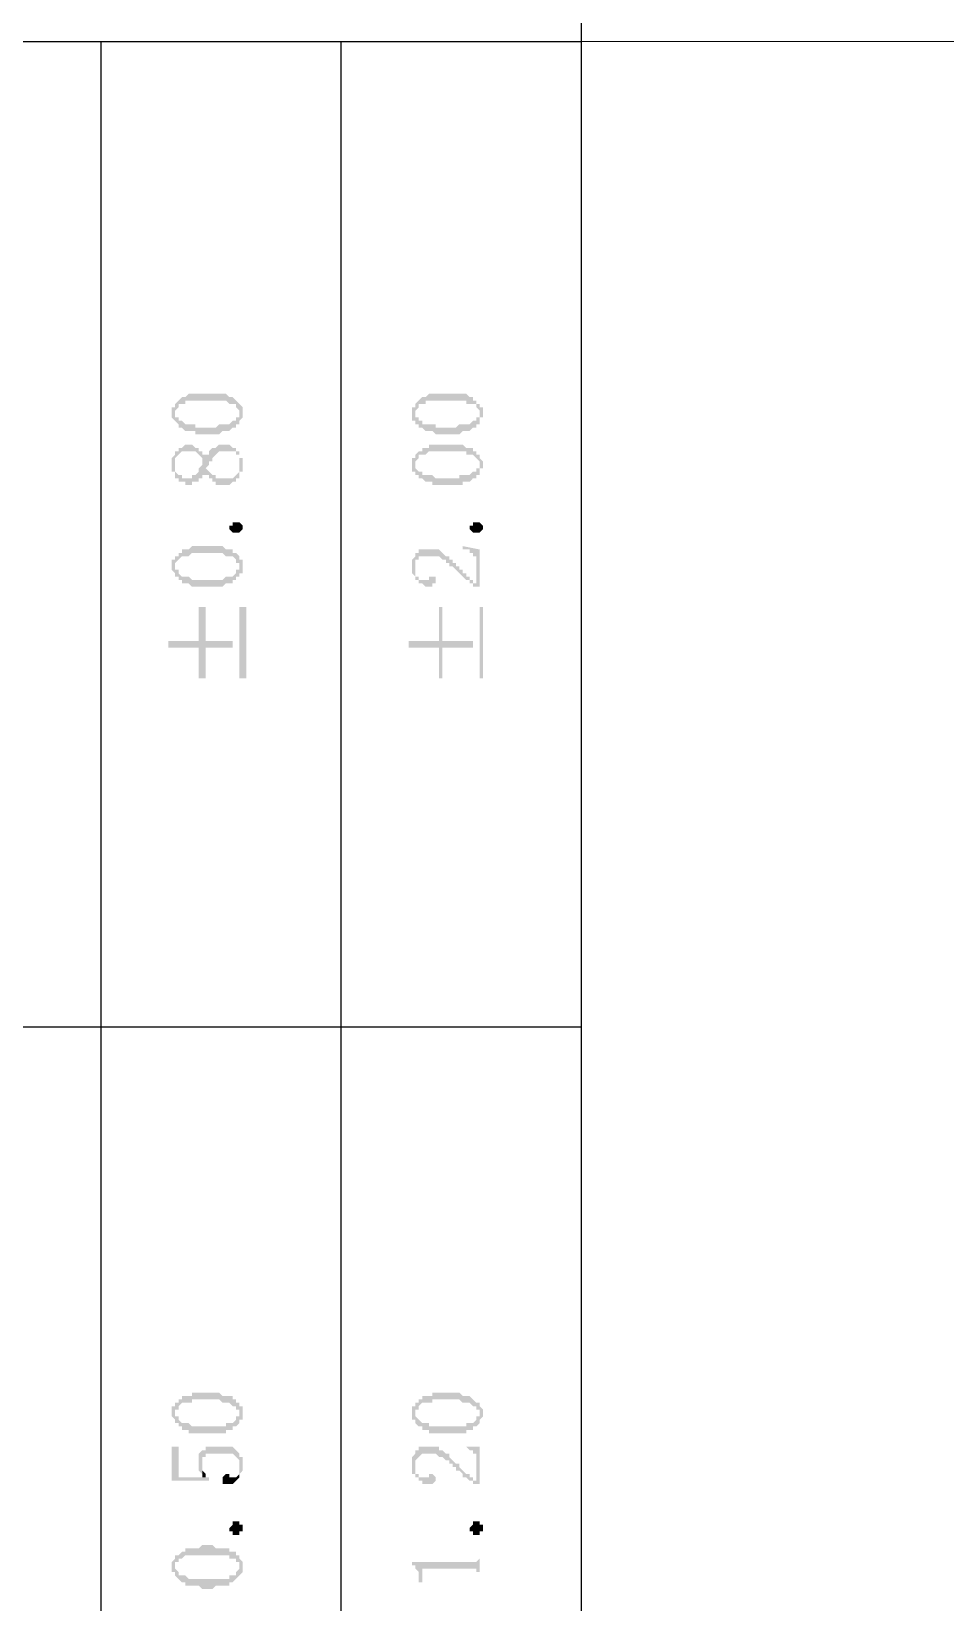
# Model space of a CAD drawing. Header units: millimetres. Extents: x 1399 to 2555, y 1196 to 1555.
# Drawn here: x 2146.99 to 2159.18, y 1355.35 to 1376.3 of the extents above; entities that cross this region are included whole.
import ezdxf

# ---------------------------------------------------------------- set-up
doc = ezdxf.new("R2010")
doc.units = ezdxf.units.MM
doc.linetypes.add('HIDDEN', pattern=[9.525, 6.35, -3.175])

msp = doc.modelspace()

# ---------------------------------------------------------------- hatches: boundary and pattern name
at = {"transparency": 33554559}
for points in [[(2148.86312, 1371.19591), (2148.86312, 1371.15077), (2148.90825, 1371.10564), (2148.90825, 1371.19591), (2148.90825, 1371.24104), (2148.90825, 1371.24104), (2148.95338, 1371.28617), (2148.95338, 1371.3313), (2149.04365, 1371.3313), (2149.04365, 1371.37644), (2149.58523, 1371.37644), (2149.63036, 1371.3313), (2149.72063, 1371.3313), (2149.72063, 1371.28617), (2149.72063, 1371.28617), (2149.76576, 1371.24104), (2149.76576, 1371.19591), (2149.76576, 1371.3313), (2149.76576, 1371.3313), (2149.72063, 1371.37644), (2149.72063, 1371.37644), (2149.6755, 1371.42157), (2149.63036, 1371.42157), (2149.58523, 1371.4667), (2149.08878, 1371.4667), (2149.04365, 1371.42157), (2148.99851, 1371.42157), (2148.95338, 1371.37644), (2148.95338, 1371.37644), (2148.90825, 1371.3313), (2148.90825, 1371.28617), (2148.86312, 1371.28617), (2148.86312, 1371.24104), (2148.86312, 1371.24104)], [(2152.0675, 1371.19591), (2152.0675, 1371.10564), (2152.11263, 1371.10564), (2152.11263, 1371.19591), (2152.11263, 1371.24104), (2152.11263, 1371.24104), (2152.15777, 1371.28617), (2152.15777, 1371.3313), (2152.24803, 1371.3313), (2152.24803, 1371.37644), (2152.78962, 1371.37644), (2152.78962, 1371.3313), (2152.92501, 1371.3313), (2152.92501, 1371.28617), (2152.92501, 1371.28617), (2152.97015, 1371.24104), (2152.97015, 1371.19591), (2152.97015, 1371.3313), (2152.92501, 1371.3313), (2152.92501, 1371.37644), (2152.87988, 1371.37644), (2152.87988, 1371.42157), (2152.83475, 1371.42157), (2152.78962, 1371.4667), (2152.29316, 1371.4667), (2152.24803, 1371.42157), (2152.2029, 1371.42157), (2152.15777, 1371.37644), (2152.15777, 1371.37644), (2152.11263, 1371.3313), (2152.11263, 1371.28617), (2152.0675, 1371.28617), (2152.0675, 1371.24104), (2152.0675, 1371.24104)], [(2148.90825, 1371.10564), (2148.95338, 1371.06051), (2148.95338, 1371.01538), (2148.99851, 1371.01538), (2149.04365, 1370.97025), (2149.17904, 1370.97025), (2149.17904, 1370.92511), (2149.49497, 1370.92511), (2149.5401, 1370.97025), (2149.63036, 1370.97025), (2149.6755, 1371.01538), (2149.72063, 1371.01538), (2149.72063, 1371.06051), (2149.76576, 1371.06051), (2149.76576, 1371.10564), (2149.76576, 1371.10564), (2149.81089, 1371.15077), (2149.81089, 1371.19591), (2149.81089, 1371.24104), (2149.81089, 1371.28617), (2149.81089, 1371.28617), (2149.76576, 1371.3313), (2149.76576, 1371.19591), (2149.76576, 1371.15077), (2149.72063, 1371.15077), (2149.72063, 1371.10564), (2149.6755, 1371.10564), (2149.63036, 1371.06051), (2149.49497, 1371.06051), (2149.44984, 1371.01538), (2149.17904, 1371.01538), (2149.17904, 1371.06051), (2149.04365, 1371.06051), (2148.99851, 1371.10564), (2148.95338, 1371.10564), (2148.95338, 1371.15077), (2148.90825, 1371.15077), (2148.90825, 1371.19591), (2148.90825, 1371.19591)], [(2152.11263, 1371.10564), (2152.11263, 1371.06051), (2152.15777, 1371.06051), (2152.15777, 1371.01538), (2152.2029, 1371.01538), (2152.24803, 1370.97025), (2152.3383, 1370.97025), (2152.38343, 1370.92511), (2152.69935, 1370.92511), (2152.74448, 1370.97025), (2152.83475, 1370.97025), (2152.87988, 1371.01538), (2152.92501, 1371.01538), (2152.92501, 1371.06051), (2152.97015, 1371.06051), (2152.97015, 1371.10564), (2152.97015, 1371.15077), (2153.01528, 1371.15077), (2153.01528, 1371.19591), (2153.01528, 1371.24104), (2153.01528, 1371.28617), (2152.97015, 1371.28617), (2152.97015, 1371.3313), (2152.97015, 1371.19591), (2152.97015, 1371.15077), (2152.92501, 1371.15077), (2152.92501, 1371.10564), (2152.87988, 1371.10564), (2152.83475, 1371.06051), (2152.69935, 1371.06051), (2152.65422, 1371.01538), (2152.38343, 1371.01538), (2152.38343, 1371.06051), (2152.2029, 1371.06051), (2152.2029, 1371.10564), (2152.15777, 1371.10564), (2152.15777, 1371.15077), (2152.11263, 1371.15077), (2152.11263, 1371.19591), (2152.11263, 1371.19591)], [(2148.86312, 1370.51892), (2148.86312, 1370.42866), (2148.90825, 1370.42866), (2148.90825, 1370.38353), (2148.90825, 1370.3384), (2148.95338, 1370.3384), (2148.95338, 1370.29326), (2149.04365, 1370.29326), (2149.04365, 1370.24813), (2149.13391, 1370.24813), (2149.13391, 1370.29326), (2149.22418, 1370.29326), (2149.22418, 1370.3384), (2149.26931, 1370.3384), (2149.26931, 1370.38353), (2149.31444, 1370.38353), (2149.31444, 1370.42866), (2149.31444, 1370.38353), (2149.31444, 1370.47379), (2149.31444, 1370.47379), (2149.35957, 1370.51892), (2149.35957, 1370.56406), (2149.4047, 1370.56406), (2149.4047, 1370.60919), (2149.4047, 1370.60919), (2149.44984, 1370.65432), (2149.44984, 1370.65432), (2149.49497, 1370.69945), (2149.72063, 1370.69945), (2149.72063, 1370.65432), (2149.76576, 1370.65432), (2149.76576, 1370.56406), (2149.76576, 1370.38353), (2149.76576, 1370.42866), (2149.81089, 1370.42866), (2149.81089, 1370.47379), (2149.81089, 1370.56406), (2149.81089, 1370.60919), (2149.76576, 1370.60919), (2149.76576, 1370.65432), (2149.76576, 1370.69945), (2149.72063, 1370.69945), (2149.72063, 1370.74458), (2149.6755, 1370.74458), (2149.63036, 1370.78972), (2149.49497, 1370.78972), (2149.44984, 1370.74458), (2149.4047, 1370.74458), (2149.35957, 1370.69945), (2149.35957, 1370.65432), (2149.31444, 1370.65432), (2149.31444, 1370.60919), (2149.31444, 1370.65432), (2149.26931, 1370.56406), (2149.26931, 1370.51892), (2149.26931, 1370.51892), (2149.22418, 1370.47379), (2149.22418, 1370.42866), (2149.22418, 1370.42866), (2149.17904, 1370.38353), (2149.13391, 1370.38353), (2149.13391, 1370.3384), (2148.99851, 1370.3384), (2148.99851, 1370.38353), (2148.95338, 1370.38353), (2148.90825, 1370.42866), (2148.90825, 1370.47379), (2148.90825, 1370.65432), (2148.90825, 1370.65432), (2148.86312, 1370.60919), (2148.86312, 1370.56406), (2148.86312, 1370.56406)], [(2148.90825, 1370.65432), (2148.90825, 1370.51892), (2148.90825, 1370.56406), (2148.90825, 1370.60919), (2148.90825, 1370.60919), (2148.95338, 1370.65432), (2148.95338, 1370.65432), (2148.99851, 1370.69945), (2149.17904, 1370.69945), (2149.22418, 1370.65432), (2149.22418, 1370.65432), (2149.26931, 1370.60919), (2149.26931, 1370.56406), (2149.31444, 1370.65432), (2149.26931, 1370.65432), (2149.26931, 1370.69945), (2149.22418, 1370.69945), (2149.22418, 1370.74458), (2149.17904, 1370.74458), (2149.13391, 1370.78972), (2149.04365, 1370.78972), (2148.99851, 1370.74458), (2148.95338, 1370.74458), (2148.95338, 1370.69945), (2148.90825, 1370.69945)], [(2152.0675, 1370.51892), (2152.0675, 1370.47379), (2152.0675, 1370.42866), (2152.11263, 1370.42866), (2152.11263, 1370.38353), (2152.11263, 1370.51892), (2152.11263, 1370.56406), (2152.11263, 1370.56406), (2152.15777, 1370.60919), (2152.15777, 1370.65432), (2152.24803, 1370.65432), (2152.29316, 1370.69945), (2152.78962, 1370.69945), (2152.78962, 1370.65432), (2152.87988, 1370.65432), (2152.92501, 1370.60919), (2152.92501, 1370.60919), (2152.97015, 1370.56406), (2152.97015, 1370.51892), (2152.97015, 1370.65432), (2152.92501, 1370.65432), (2152.92501, 1370.69945), (2152.87988, 1370.69945), (2152.87988, 1370.74458), (2152.78962, 1370.74458), (2152.74448, 1370.78972), (2152.29316, 1370.78972), (2152.29316, 1370.74458), (2152.2029, 1370.74458), (2152.2029, 1370.69945), (2152.15777, 1370.69945), (2152.11263, 1370.65432), (2152.11263, 1370.60919), (2152.0675, 1370.60919), (2152.0675, 1370.56406), (2152.0675, 1370.56406)], [(2152.11263, 1370.38353), (2152.15777, 1370.38353), (2152.15777, 1370.3384), (2152.2029, 1370.3384), (2152.24803, 1370.29326), (2152.3383, 1370.29326), (2152.3383, 1370.24813), (2152.74448, 1370.24813), (2152.74448, 1370.29326), (2152.83475, 1370.29326), (2152.87988, 1370.3384), (2152.92501, 1370.3384), (2152.92501, 1370.38353), (2152.97015, 1370.38353), (2152.97015, 1370.42866), (2152.97015, 1370.47379), (2153.01528, 1370.47379), (2153.01528, 1370.51892), (2153.01528, 1370.56406), (2153.01528, 1370.56406), (2152.97015, 1370.60919), (2152.97015, 1370.65432), (2152.97015, 1370.51892), (2152.97015, 1370.47379), (2152.92501, 1370.47379), (2152.92501, 1370.42866), (2152.87988, 1370.42866), (2152.83475, 1370.38353), (2152.69935, 1370.38353), (2152.69935, 1370.3384), (2152.38343, 1370.3384), (2152.3383, 1370.38353), (2152.2029, 1370.38353), (2152.2029, 1370.42866), (2152.15777, 1370.42866), (2152.11263, 1370.47379), (2152.11263, 1370.51892), (2152.11263, 1370.51892)], [(2149.31444, 1370.38353), (2149.35957, 1370.38353), (2149.35957, 1370.3384), (2149.4047, 1370.3384), (2149.4047, 1370.29326), (2149.44984, 1370.29326), (2149.44984, 1370.24813), (2149.63036, 1370.24813), (2149.6755, 1370.29326), (2149.72063, 1370.29326), (2149.72063, 1370.3384), (2149.76576, 1370.3384), (2149.76576, 1370.38353), (2149.76576, 1370.51892), (2149.76576, 1370.42866), (2149.76576, 1370.42866), (2149.72063, 1370.38353), (2149.72063, 1370.38353), (2149.6755, 1370.3384), (2149.44984, 1370.3384), (2149.44984, 1370.38353), (2149.4047, 1370.38353), (2149.35957, 1370.42866), (2149.35957, 1370.42866), (2149.31444, 1370.47379)], [(2149.81089, 1369.66141), (2149.81089, 1369.66141), (2149.76576, 1369.61628), (2149.6755, 1369.61628), (2149.63036, 1369.66141), (2149.63036, 1369.70655), (2149.6755, 1369.70655), (2149.6755, 1369.75168), (2149.76576, 1369.75168), (2149.81089, 1369.70655), (2149.81089, 1369.66141)], [(2153.01528, 1369.66141), (2153.01528, 1369.66141), (2152.97015, 1369.61628), (2152.87988, 1369.61628), (2152.83475, 1369.66141), (2152.83475, 1369.70655), (2152.87988, 1369.70655), (2152.87988, 1369.75168), (2152.97015, 1369.75168), (2153.01528, 1369.70655), (2153.01528, 1369.66141)], [(2148.86312, 1369.16496), (2148.86312, 1369.11983), (2148.86312, 1369.11983), (2148.90825, 1369.07469), (2148.90825, 1369.02956), (2148.90825, 1369.16496), (2148.90825, 1369.21009), (2148.90825, 1369.21009), (2148.95338, 1369.25522), (2148.95338, 1369.25522), (2148.99851, 1369.30036), (2149.08878, 1369.30036), (2149.13391, 1369.34549), (2149.5401, 1369.34549), (2149.58523, 1369.30036), (2149.6755, 1369.30036), (2149.72063, 1369.25522), (2149.72063, 1369.21009), (2149.76576, 1369.21009), (2149.76576, 1369.16496), (2149.76576, 1369.30036), (2149.76576, 1369.30036), (2149.72063, 1369.34549), (2149.6755, 1369.34549), (2149.6755, 1369.39062), (2149.58523, 1369.39062), (2149.5401, 1369.43575), (2149.13391, 1369.43575), (2149.08878, 1369.39062), (2148.99851, 1369.39062), (2148.99851, 1369.34549), (2148.95338, 1369.34549), (2148.95338, 1369.30036), (2148.90825, 1369.30036), (2148.90825, 1369.25522), (2148.86312, 1369.25522), (2148.86312, 1369.21009), (2148.86312, 1369.21009)], [(2152.0675, 1369.16496), (2152.0675, 1369.11983), (2152.0675, 1369.07469), (2152.0675, 1369.07469), (2152.11263, 1369.02956), (2152.11263, 1369.16496), (2152.11263, 1369.25522), (2152.15777, 1369.25522), (2152.15777, 1369.30036), (2152.42856, 1369.30036), (2152.47369, 1369.25522), (2152.51882, 1369.25522), (2152.51882, 1369.21009), (2152.56396, 1369.21009), (2152.56396, 1369.16496), (2152.60909, 1369.16496), (2152.65422, 1369.11983), (2152.65422, 1369.11983), (2152.69935, 1369.07469), (2152.69935, 1369.07469), (2152.74448, 1369.02956), (2152.74448, 1369.02956), (2152.78962, 1368.98443), (2152.83475, 1368.98443), (2152.83475, 1368.9393), (2152.87988, 1368.9393), (2152.87988, 1368.89417), (2152.92501, 1368.89417), (2152.92501, 1368.9393), (2152.87988, 1368.9393), (2152.87988, 1368.98443), (2152.83475, 1368.98443), (2152.83475, 1369.02956), (2152.78962, 1369.02956), (2152.78962, 1369.07469), (2152.74448, 1369.07469), (2152.74448, 1369.11983), (2152.69935, 1369.11983), (2152.69935, 1369.16496), (2152.65422, 1369.16496), (2152.65422, 1369.21009), (2152.60909, 1369.21009), (2152.60909, 1369.25522), (2152.56396, 1369.25522), (2152.56396, 1369.30036), (2152.51882, 1369.30036), (2152.47369, 1369.34549), (2152.47369, 1369.34549), (2152.42856, 1369.39062), (2152.15777, 1369.39062), (2152.15777, 1369.34549), (2152.11263, 1369.34549), (2152.11263, 1369.30036), (2152.11263, 1369.30036), (2152.0675, 1369.25522), (2152.0675, 1369.21009), (2152.0675, 1369.21009)], [(2152.74448, 1369.43575), (2152.74448, 1369.39062), (2152.83475, 1369.39062), (2152.83475, 1369.34549), (2152.87988, 1369.34549), (2152.87988, 1369.30036), (2152.92501, 1369.30036), (2152.92501, 1368.89417), (2152.97015, 1368.89417), (2152.97015, 1369.39062)], [(2148.90825, 1369.02956), (2148.95338, 1369.02956), (2148.95338, 1368.98443), (2148.99851, 1368.98443), (2148.99851, 1368.9393), (2149.08878, 1368.9393), (2149.13391, 1368.89417), (2149.5401, 1368.89417), (2149.58523, 1368.9393), (2149.6755, 1368.9393), (2149.6755, 1368.98443), (2149.72063, 1368.98443), (2149.72063, 1369.02956), (2149.76576, 1369.02956), (2149.76576, 1369.07469), (2149.81089, 1369.07469), (2149.81089, 1369.11983), (2149.81089, 1369.16496), (2149.81089, 1369.21009), (2149.81089, 1369.25522), (2149.76576, 1369.25522), (2149.76576, 1369.30036), (2149.76576, 1369.16496), (2149.76576, 1369.11983), (2149.72063, 1369.11983), (2149.72063, 1369.07469), (2149.72063, 1369.07469), (2149.6755, 1369.02956), (2149.58523, 1369.02956), (2149.5401, 1368.98443), (2149.13391, 1368.98443), (2149.08878, 1369.02956), (2148.99851, 1369.02956), (2148.95338, 1369.07469), (2148.95338, 1369.11983), (2148.90825, 1369.11983), (2148.90825, 1369.16496), (2148.90825, 1369.16496)], [(2152.11263, 1369.02956), (2152.11263, 1368.98443), (2152.15777, 1368.98443), (2152.15777, 1368.9393), (2152.2029, 1368.9393), (2152.24803, 1368.89417), (2152.3383, 1368.89417), (2152.3383, 1368.9393), (2152.38343, 1368.9393), (2152.38343, 1368.98443), (2152.38343, 1369.02956), (2152.29316, 1369.02956), (2152.29316, 1368.98443), (2152.15777, 1368.98443), (2152.15777, 1369.02956), (2152.11263, 1369.02956), (2152.11263, 1369.07469), (2152.11263, 1369.16496)], [(2148.81799, 1368.17205), (2148.81799, 1368.08179), (2149.22418, 1368.08179), (2149.22418, 1367.6756), (2149.31444, 1367.6756), (2149.31444, 1368.08179), (2149.6755, 1368.08179), (2149.6755, 1368.17205), (2149.31444, 1368.17205), (2149.31444, 1368.62337), (2149.22418, 1368.62337), (2149.22418, 1368.17205)], [(2149.85603, 1367.6756), (2149.85603, 1368.62337), (2149.76576, 1368.62337), (2149.76576, 1367.6756)], [(2152.02237, 1368.17205), (2152.02237, 1368.08179), (2152.42856, 1368.08179), (2152.42856, 1367.6756), (2152.47369, 1367.6756), (2152.47369, 1368.08179), (2152.87988, 1368.08179), (2152.87988, 1368.17205), (2152.47369, 1368.17205), (2152.47369, 1368.62337), (2152.42856, 1368.62337), (2152.42856, 1368.17205)], [(2153.01528, 1367.6756), (2153.01528, 1368.62337), (2152.97015, 1368.62337), (2152.97015, 1367.6756)], [(2148.86312, 1357.88192), (2148.86312, 1357.83678), (2148.86312, 1357.83678), (2148.90825, 1357.79165), (2148.90825, 1357.74652), (2148.90825, 1357.88192), (2148.90825, 1357.92705), (2148.95338, 1357.92705), (2148.95338, 1357.97218), (2148.95338, 1357.97218), (2148.99851, 1358.01731), (2149.13391, 1358.01731), (2149.13391, 1358.06244), (2149.49497, 1358.06244), (2149.5401, 1358.01731), (2149.63036, 1358.01731), (2149.6755, 1357.97218), (2149.72063, 1357.97218), (2149.72063, 1357.92705), (2149.76576, 1357.92705), (2149.76576, 1357.88192), (2149.76576, 1358.01731), (2149.72063, 1358.01731), (2149.72063, 1358.06244), (2149.6755, 1358.06244), (2149.6755, 1358.10758), (2149.5401, 1358.10758), (2149.49497, 1358.15271), (2149.13391, 1358.15271), (2149.13391, 1358.10758), (2148.99851, 1358.10758), (2148.99851, 1358.06244), (2148.95338, 1358.06244), (2148.95338, 1358.01731), (2148.90825, 1358.01731), (2148.90825, 1357.97218), (2148.86312, 1357.97218)], [(2152.0675, 1357.88192), (2152.0675, 1357.83678), (2152.0675, 1357.79165), (2152.11263, 1357.79165), (2152.11263, 1357.74652), (2152.11263, 1357.88192), (2152.11263, 1357.92705), (2152.15777, 1357.92705), (2152.15777, 1357.97218), (2152.15777, 1357.97218), (2152.2029, 1358.01731), (2152.3383, 1358.01731), (2152.3383, 1358.06244), (2152.69935, 1358.06244), (2152.74448, 1358.01731), (2152.83475, 1358.01731), (2152.87988, 1357.97218), (2152.92501, 1357.97218), (2152.92501, 1357.92705), (2152.97015, 1357.92705), (2152.97015, 1357.88192), (2152.97015, 1358.01731), (2152.92501, 1358.01731), (2152.87988, 1358.06244), (2152.87988, 1358.06244), (2152.83475, 1358.10758), (2152.74448, 1358.10758), (2152.69935, 1358.15271), (2152.3383, 1358.15271), (2152.3383, 1358.10758), (2152.2029, 1358.10758), (2152.2029, 1358.06244), (2152.15777, 1358.06244), (2152.15777, 1358.01731), (2152.11263, 1358.01731), (2152.11263, 1357.97218), (2152.0675, 1357.97218)], [(2148.90825, 1357.74652), (2148.95338, 1357.74652), (2148.95338, 1357.70139), (2148.99851, 1357.70139), (2148.99851, 1357.65625), (2149.08878, 1357.65625), (2149.08878, 1357.61112), (2149.58523, 1357.61112), (2149.58523, 1357.65625), (2149.6755, 1357.65625), (2149.6755, 1357.70139), (2149.72063, 1357.70139), (2149.76576, 1357.74652), (2149.76576, 1357.79165), (2149.81089, 1357.79165), (2149.81089, 1357.83678), (2149.81089, 1357.88192), (2149.81089, 1357.92705), (2149.81089, 1357.97218), (2149.76576, 1357.97218), (2149.76576, 1358.01731), (2149.76576, 1357.83678), (2149.72063, 1357.83678), (2149.72063, 1357.79165), (2149.72063, 1357.79165), (2149.6755, 1357.74652), (2149.58523, 1357.74652), (2149.58523, 1357.70139), (2149.13391, 1357.70139), (2149.08878, 1357.74652), (2148.99851, 1357.74652), (2148.95338, 1357.79165), (2148.95338, 1357.83678), (2148.90825, 1357.83678), (2148.90825, 1357.88192)], [(2152.11263, 1357.74652), (2152.11263, 1357.74652), (2152.15777, 1357.70139), (2152.2029, 1357.70139), (2152.2029, 1357.65625), (2152.29316, 1357.65625), (2152.29316, 1357.61112), (2152.78962, 1357.61112), (2152.78962, 1357.65625), (2152.87988, 1357.65625), (2152.87988, 1357.70139), (2152.92501, 1357.70139), (2152.97015, 1357.74652), (2152.97015, 1357.79165), (2152.97015, 1357.79165), (2153.01528, 1357.83678), (2153.01528, 1357.88192), (2153.01528, 1357.92705), (2153.01528, 1357.92705), (2152.97015, 1357.97218), (2152.97015, 1358.01731), (2152.97015, 1357.83678), (2152.92501, 1357.83678), (2152.92501, 1357.79165), (2152.92501, 1357.79165), (2152.87988, 1357.74652), (2152.78962, 1357.74652), (2152.78962, 1357.70139), (2152.29316, 1357.70139), (2152.29316, 1357.74652), (2152.2029, 1357.74652), (2152.15777, 1357.79165), (2152.15777, 1357.79165), (2152.11263, 1357.83678), (2152.11263, 1357.88192)], [(2148.86312, 1357.43059), (2148.86312, 1356.97927), (2149.35957, 1356.97927), (2149.35957, 1357.0244), (2148.95338, 1357.0244), (2148.95338, 1357.43059)], [(2149.22418, 1357.20493), (2149.22418, 1357.1598), (2149.22418, 1357.11467), (2149.22418, 1357.11467), (2149.26931, 1357.06954), (2149.26931, 1357.20493), (2149.26931, 1357.25007), (2149.26931, 1357.2952), (2149.31444, 1357.2952), (2149.31444, 1357.34033), (2149.6755, 1357.34033), (2149.72063, 1357.2952), (2149.72063, 1357.2952), (2149.76576, 1357.25007), (2149.76576, 1357.06954), (2149.76576, 1357.06954), (2149.81089, 1357.11467), (2149.81089, 1357.1598), (2149.81089, 1357.25007), (2149.81089, 1357.2952), (2149.76576, 1357.2952), (2149.76576, 1357.34033), (2149.76576, 1357.34033), (2149.72063, 1357.38546), (2149.72063, 1357.38546), (2149.6755, 1357.43059), (2149.31444, 1357.43059), (2149.31444, 1357.38546), (2149.26931, 1357.38546), (2149.22418, 1357.34033), (2149.22418, 1357.2952), (2149.22418, 1357.25007)], [(2152.0675, 1357.20493), (2152.0675, 1357.1598), (2152.0675, 1357.06954), (2152.11263, 1357.06954), (2152.11263, 1357.20493), (2152.11263, 1357.25007), (2152.11263, 1357.25007), (2152.15777, 1357.2952), (2152.15777, 1357.2952), (2152.2029, 1357.34033), (2152.38343, 1357.34033), (2152.42856, 1357.2952), (2152.47369, 1357.2952), (2152.51882, 1357.25007), (2152.56396, 1357.25007), (2152.56396, 1357.20493), (2152.60909, 1357.20493), (2152.60909, 1357.1598), (2152.65422, 1357.1598), (2152.65422, 1357.11467), (2152.69935, 1357.11467), (2152.74448, 1357.06954), (2152.74448, 1357.0244), (2152.78962, 1357.0244), (2152.83475, 1356.97927), (2152.87988, 1356.97927), (2152.87988, 1356.93414), (2152.92501, 1356.93414), (2152.92501, 1356.97927), (2152.87988, 1356.97927), (2152.87988, 1357.0244), (2152.83475, 1357.0244), (2152.83475, 1357.06954), (2152.78962, 1357.06954), (2152.74448, 1357.11467), (2152.74448, 1357.11467), (2152.69935, 1357.1598), (2152.69935, 1357.20493), (2152.65422, 1357.20493), (2152.60909, 1357.25007), (2152.60909, 1357.25007), (2152.56396, 1357.2952), (2152.56396, 1357.34033), (2152.51882, 1357.34033), (2152.47369, 1357.38546), (2152.42856, 1357.38546), (2152.42856, 1357.43059), (2152.15777, 1357.43059), (2152.15777, 1357.38546), (2152.11263, 1357.38546), (2152.11263, 1357.34033), (2152.11263, 1357.34033), (2152.0675, 1357.2952)], [(2152.74448, 1357.43059), (2152.78962, 1357.43059), (2152.83475, 1357.38546), (2152.87988, 1357.38546), (2152.87988, 1357.34033), (2152.92501, 1357.34033), (2152.92501, 1356.93414), (2152.97015, 1356.93414), (2152.97015, 1357.43059)], [(2149.26931, 1357.06954), (2149.26931, 1357.0244), (2149.31444, 1357.0244), (2149.31444, 1357.06954), (2149.31444, 1357.06954), (2149.26931, 1357.11467), (2149.26931, 1357.1598), (2149.26931, 1357.20493)], [(2149.5401, 1356.97927), (2149.5401, 1356.93414), (2149.6755, 1356.93414), (2149.72063, 1356.97927), (2149.72063, 1356.97927), (2149.76576, 1357.0244), (2149.76576, 1357.1598), (2149.76576, 1357.11467), (2149.76576, 1357.06954), (2149.76576, 1357.06954), (2149.72063, 1357.0244), (2149.63036, 1357.0244), (2149.63036, 1357.06954), (2149.58523, 1357.06954), (2149.5401, 1357.0244), (2149.5401, 1357.0244)], [(2152.11263, 1357.06954), (2152.11263, 1357.0244), (2152.15777, 1357.0244), (2152.15777, 1356.97927), (2152.2029, 1356.97927), (2152.2029, 1356.93414), (2152.3383, 1356.93414), (2152.38343, 1356.97927), (2152.38343, 1357.0244), (2152.38343, 1357.0244), (2152.3383, 1357.06954), (2152.29316, 1357.06954), (2152.29316, 1357.0244), (2152.15777, 1357.0244), (2152.15777, 1357.06954), (2152.11263, 1357.06954), (2152.11263, 1357.11467), (2152.11263, 1357.1598), (2152.11263, 1357.1598)], [(2149.81089, 1356.34742), (2149.81089, 1356.30229), (2149.76576, 1356.30229), (2149.76576, 1356.25716), (2149.6755, 1356.25716), (2149.6755, 1356.30229), (2149.63036, 1356.30229), (2149.63036, 1356.34742), (2149.63036, 1356.34742), (2149.6755, 1356.39255), (2149.6755, 1356.43769), (2149.76576, 1356.43769), (2149.76576, 1356.39255), (2149.81089, 1356.39255), (2149.81089, 1356.34742)], [(2153.01528, 1356.34742), (2153.01528, 1356.30229), (2152.97015, 1356.30229), (2152.97015, 1356.25716), (2152.87988, 1356.25716), (2152.87988, 1356.30229), (2152.83475, 1356.30229), (2152.83475, 1356.34742), (2152.83475, 1356.34742), (2152.87988, 1356.39255), (2152.87988, 1356.43769), (2152.97015, 1356.43769), (2152.97015, 1356.39255), (2153.01528, 1356.39255), (2153.01528, 1356.34742)], [(2148.86312, 1355.85097), (2148.86312, 1355.80584), (2148.86312, 1355.7607), (2148.90825, 1355.7607), (2148.90825, 1355.71557), (2148.90825, 1355.85097), (2148.90825, 1355.8961), (2148.95338, 1355.8961), (2148.95338, 1355.94123), (2148.99851, 1355.94123), (2149.04365, 1355.98636), (2149.63036, 1355.98636), (2149.63036, 1355.94123), (2149.72063, 1355.94123), (2149.72063, 1355.8961), (2149.76576, 1355.8961), (2149.76576, 1355.85097), (2149.76576, 1355.98636), (2149.72063, 1355.98636), (2149.72063, 1356.0315), (2149.63036, 1356.0315), (2149.63036, 1356.07663), (2149.44984, 1356.07663), (2149.4047, 1356.12176), (2149.26931, 1356.12176), (2149.22418, 1356.07663), (2149.04365, 1356.07663), (2149.04365, 1356.0315), (2148.99851, 1356.0315), (2148.95338, 1355.98636), (2148.90825, 1355.98636), (2148.90825, 1355.94123), (2148.90825, 1355.94123), (2148.86312, 1355.8961)], [(2152.0675, 1355.8961), (2152.0675, 1355.85097), (2152.11263, 1355.85097), (2152.11263, 1355.80584), (2152.11263, 1355.80584), (2152.15777, 1355.7607), (2152.15777, 1355.62531), (2152.2029, 1355.62531), (2152.2029, 1355.7607), (2152.2029, 1355.80584), (2152.92501, 1355.80584), (2152.92501, 1355.7607), (2152.97015, 1355.7607), (2152.97015, 1355.62531), (2152.97015, 1356.0315), (2152.97015, 1355.94123), (2152.97015, 1355.94123), (2152.92501, 1355.8961), (2152.87988, 1355.8961)], [(2148.90825, 1355.71557), (2148.95338, 1355.67044), (2148.95338, 1355.67044), (2148.99851, 1355.62531), (2149.04365, 1355.62531), (2149.04365, 1355.58018), (2149.22418, 1355.58018), (2149.26931, 1355.53504), (2149.4047, 1355.53504), (2149.44984, 1355.58018), (2149.63036, 1355.58018), (2149.63036, 1355.62531), (2149.6755, 1355.62531), (2149.72063, 1355.67044), (2149.72063, 1355.67044), (2149.76576, 1355.71557), (2149.76576, 1355.71557), (2149.81089, 1355.7607), (2149.81089, 1355.85097), (2149.81089, 1355.8961), (2149.81089, 1355.8961), (2149.76576, 1355.94123), (2149.76576, 1355.80584), (2149.76576, 1355.80584), (2149.72063, 1355.7607), (2149.72063, 1355.71557), (2149.63036, 1355.71557), (2149.63036, 1355.67044), (2149.08878, 1355.67044), (2149.04365, 1355.71557), (2148.95338, 1355.71557), (2148.95338, 1355.7607), (2148.95338, 1355.7607), (2148.90825, 1355.80584), (2148.90825, 1355.85097)]]:
    msp.add_hatch(color=256, dxfattribs=at).paths.add_polyline_path(points)

# ---------------------------------------------------------------- linework, layer by layer
at = {"color": 1, "linetype": 'HIDDEN', "lineweight": 9, "ltscale": 2}
msp.add_line((2154.32411, 1376.16045), (2550.76199, 1376.16045), dxfattribs=at)
for points in [[(2154.32411, 1548.5531), (2154.32411, 1261.81215)], [(2141.50657, 1376.16045), (2154.32411, 1376.16045)], [(2147.91534, 1376.16045), (2147.91534, 1283.14304)], [(2151.11973, 1376.16045), (2151.11973, 1283.14304)], [(2141.50657, 1363.02698), (2154.32411, 1363.02698)]]:
    msp.add_lwpolyline(points)

doc.saveas('drawing.dxf')
